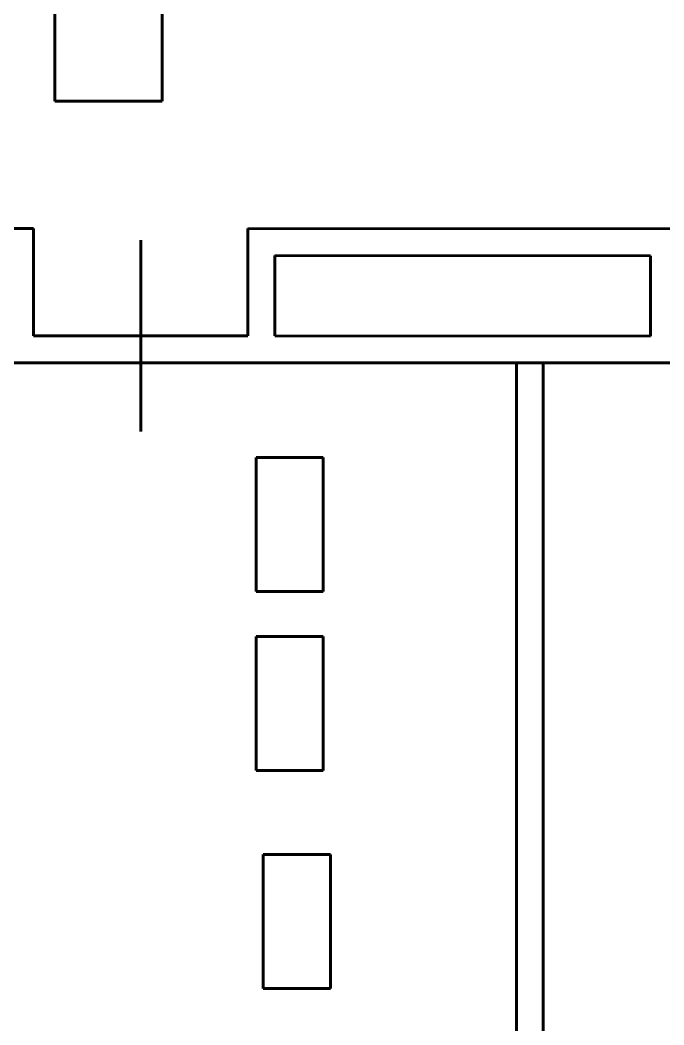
# Model space of a CAD drawing. Extents: x 0 to 297, y 0 to 292.
# Drawn here: x 220.84 to 232.85, y 78.75 to 97.5 of the extents above; entities that cross this region are included whole.
import ezdxf

# ---------------------------------------------------------------- set-up
doc = ezdxf.new("R2010")
doc.units = 0
doc.header["$MEASUREMENT"] = 0
doc.linetypes.add('K5LT_BASIC', pattern=[0])
doc.layers.add('Системный слой', color=7, linetype='Continuous')

# ---------------------------------------------------------------- blocks, each defined once
blk = doc.blocks.new('*U')
at = {"layer": 'Системный слой', "linetype": 'K5LT_BASIC', "lineweight": 60}
for p, q in [((221.494, 97.99), (221.494, 95.99)), ((223.494, 95.99), (223.494, 97.99)), ((221.494, 95.99), (223.494, 95.99)), ((226.497, 89.341), (225.247, 89.341)), ((225.247, 89.341), (225.247, 86.841)), ((226.497, 86.841), (226.497, 89.341)), ((225.247, 86.841), (226.497, 86.841)), ((226.497, 86.001), (225.247, 86.001)), ((225.247, 86.001), (225.247, 83.501)), ((226.497, 83.501), (226.497, 86.001)), ((225.247, 83.501), (226.497, 83.501)), ((226.63, 81.932), (225.38, 81.932)), ((225.38, 81.932), (225.38, 79.432)), ((226.63, 79.432), (226.63, 81.932)), ((225.38, 79.432), (226.63, 79.432))]:
    blk.add_line(p, q, dxfattribs=at)

msp = doc.modelspace()

# ---------------------------------------------------------------- linework, layer by layer
at = {"layer": 'Системный слой', "linetype": 'K5LT_BASIC', "lineweight": 60}
for p, q in [((207.1, 93.606), (221.094, 93.612)), ((221.094, 93.612), (221.094, 91.612)), ((225.094, 93.612), (225.094, 91.612)), ((225.094, 93.612), (233.1, 93.606)), ((223.094, 93.398), (223.094, 89.826)), ((225.594, 93.112), (225.594, 91.612)), ((225.594, 93.112), (232.6, 93.106)), ((232.6, 93.106), (232.6, 91.606)), ((221.094, 91.612), (225.094, 91.612)), ((225.094, 91.612), (221.094, 91.612)), ((225.594, 91.612), (232.6, 91.606)), ((246.35, 91.106), (174.6, 91.106)), ((222.1, 91.106), (198.6, 91.106)), ((222.6, 91.106), (246.35, 91.106)), ((246.35, 91.106), (222.6, 91.106)), ((230.1, 71.106), (230.1, 91.106)), ((230.6, 71.106), (230.6, 91.106)), ((230.1, 84.106), (230.1, 71.106)), ((230.6, 71.106), (230.6, 84.106))]:
    msp.add_line(p, q, dxfattribs=at)

# ---------------------------------------------------------------- block references
at = {"layer": 'Системный слой'}
msp.add_blockref('*U', (0, 0), dxfattribs=at)
msp.add_blockref('*U', (0, 0), dxfattribs=at)
msp.add_blockref('*U', (0, 0), dxfattribs=at)
msp.add_blockref('*U', (0, 0), dxfattribs=at)
msp.add_blockref('*U', (0, 0), dxfattribs=at)
msp.add_blockref('*U', (0, 0), dxfattribs=at)
msp.add_blockref('*U', (0, 0), dxfattribs=at)
msp.add_blockref('*U', (0, 0), dxfattribs=at)
msp.add_blockref('*U', (0, 0), dxfattribs=at)
msp.add_blockref('*U', (0, 0), dxfattribs=at)
msp.add_blockref('*U', (0, 0), dxfattribs=at)
msp.add_blockref('*U', (0, 0), dxfattribs=at)
msp.add_blockref('*U', (0, 0), dxfattribs=at)
msp.add_blockref('*U', (0, 0), dxfattribs=at)
msp.add_blockref('*U', (0, 0), dxfattribs=at)
msp.add_blockref('*U', (0, 0), dxfattribs=at)
msp.add_blockref('*U', (0, 0), dxfattribs=at)
msp.add_blockref('*U', (0, 0), dxfattribs=at)
msp.add_blockref('*U', (0, 0), dxfattribs=at)
msp.add_blockref('*U', (0, 0), dxfattribs=at)
msp.add_blockref('*U', (0, 0), dxfattribs=at)
msp.add_blockref('*U', (0, 0), dxfattribs=at)
msp.add_blockref('*U', (0, 0), dxfattribs=at)
msp.add_blockref('*U', (0, 0), dxfattribs=at)
msp.add_blockref('*U', (0, 0), dxfattribs=at)
msp.add_blockref('*U', (0, 0), dxfattribs=at)
msp.add_blockref('*U', (0, 0), dxfattribs=at)
msp.add_blockref('*U', (0, 0), dxfattribs=at)
msp.add_blockref('*U', (0, 0), dxfattribs=at)
msp.add_blockref('*U', (0, 0), dxfattribs=at)
msp.add_blockref('*U', (0, 0), dxfattribs=at)
msp.add_blockref('*U', (0, 0), dxfattribs=at)
msp.add_blockref('*U', (0, 0), dxfattribs=at)
msp.add_blockref('*U', (0, 0), dxfattribs=at)
msp.add_blockref('*U', (0, 0), dxfattribs=at)
msp.add_blockref('*U', (0, 0), dxfattribs=at)
msp.add_blockref('*U', (0, 0), dxfattribs=at)
msp.add_blockref('*U', (0, 0), dxfattribs=at)
msp.add_blockref('*U', (0, 0), dxfattribs=at)
msp.add_blockref('*U', (0, 0), dxfattribs=at)
msp.add_blockref('*U', (0, 0), dxfattribs=at)
msp.add_blockref('*U', (0, 0), dxfattribs=at)
msp.add_blockref('*U', (0, 0), dxfattribs=at)
msp.add_blockref('*U', (0, 0), dxfattribs=at)
msp.add_blockref('*U', (0, 0), dxfattribs=at)
msp.add_blockref('*U', (0, 0), dxfattribs=at)
msp.add_blockref('*U', (0, 0), dxfattribs=at)
msp.add_blockref('*U', (0, 0), dxfattribs=at)
msp.add_blockref('*U', (0, 0), dxfattribs=at)
msp.add_blockref('*U', (0, 0), dxfattribs=at)
msp.add_blockref('*U', (0, 0), dxfattribs=at)
msp.add_blockref('*U', (0, 0), dxfattribs=at)
msp.add_blockref('*U', (0, 0), dxfattribs=at)
msp.add_blockref('*U', (0, 0), dxfattribs=at)
msp.add_blockref('*U', (0, 0), dxfattribs=at)
msp.add_blockref('*U', (0, 0), dxfattribs=at)
msp.add_blockref('*U', (0, 0), dxfattribs=at)
msp.add_blockref('*U', (0, 0), dxfattribs=at)
msp.add_blockref('*U', (0, 0), dxfattribs=at)
msp.add_blockref('*U', (0, 0), dxfattribs=at)
msp.add_blockref('*U', (0, 0), dxfattribs=at)
msp.add_blockref('*U', (0, 0), dxfattribs=at)
msp.add_blockref('*U', (0, 0), dxfattribs=at)
msp.add_blockref('*U', (0, 0), dxfattribs=at)
msp.add_blockref('*U', (0, 0), dxfattribs=at)
msp.add_blockref('*U', (0, 0), dxfattribs=at)
msp.add_blockref('*U', (0, 0), dxfattribs=at)
msp.add_blockref('*U', (0, 0), dxfattribs=at)
msp.add_blockref('*U', (0, 0), dxfattribs=at)
msp.add_blockref('*U', (0, 0), dxfattribs=at)
msp.add_blockref('*U', (0, 0), dxfattribs=at)
msp.add_blockref('*U', (0, 0), dxfattribs=at)
msp.add_blockref('*U', (0, 0), dxfattribs=at)
msp.add_blockref('*U', (0, 0), dxfattribs=at)
msp.add_blockref('*U', (0, 0), dxfattribs=at)
msp.add_blockref('*U', (0, 0), dxfattribs=at)
msp.add_blockref('*U', (0, 0), dxfattribs=at)
msp.add_blockref('*U', (0, 0), dxfattribs=at)
msp.add_blockref('*U', (0, 0), dxfattribs=at)
msp.add_blockref('*U', (0, 0), dxfattribs=at)
msp.add_blockref('*U', (0, 0), dxfattribs=at)
msp.add_blockref('*U', (0, 0), dxfattribs=at)
msp.add_blockref('*U', (0, 0), dxfattribs=at)
msp.add_blockref('*U', (0, 0), dxfattribs=at)
msp.add_blockref('*U', (0, 0), dxfattribs=at)
msp.add_blockref('*U', (0, 0), dxfattribs=at)
msp.add_blockref('*U', (0, 0), dxfattribs=at)
msp.add_blockref('*U', (0, 0), dxfattribs=at)
msp.add_blockref('*U', (0, 0), dxfattribs=at)
msp.add_blockref('*U', (0, 0), dxfattribs=at)
msp.add_blockref('*U', (0, 0), dxfattribs=at)
msp.add_blockref('*U', (0, 0), dxfattribs=at)
msp.add_blockref('*U', (0, 0), dxfattribs=at)
msp.add_blockref('*U', (0, 0), dxfattribs=at)
msp.add_blockref('*U', (0, 0), dxfattribs=at)
msp.add_blockref('*U', (0, 0), dxfattribs=at)
msp.add_blockref('*U', (0, 0), dxfattribs=at)
msp.add_blockref('*U', (0, 0), dxfattribs=at)
msp.add_blockref('*U', (0, 0), dxfattribs=at)
msp.add_blockref('*U', (0, 0), dxfattribs=at)
msp.add_blockref('*U', (0, 0), dxfattribs=at)
msp.add_blockref('*U', (0, 0), dxfattribs=at)
msp.add_blockref('*U', (0, 0), dxfattribs=at)
msp.add_blockref('*U', (0, 0), dxfattribs=at)
msp.add_blockref('*U', (0, 0), dxfattribs=at)
msp.add_blockref('*U', (0, 0), dxfattribs=at)
msp.add_blockref('*U', (0, 0), dxfattribs=at)
msp.add_blockref('*U', (0, 0), dxfattribs=at)
msp.add_blockref('*U', (0, 0), dxfattribs=at)
msp.add_blockref('*U', (0, 0), dxfattribs=at)
msp.add_blockref('*U', (0, 0), dxfattribs=at)
msp.add_blockref('*U', (0, 0), dxfattribs=at)
msp.add_blockref('*U', (0, 0), dxfattribs=at)
msp.add_blockref('*U', (0, 0), dxfattribs=at)
msp.add_blockref('*U', (0, 0), dxfattribs=at)
msp.add_blockref('*U', (0, 0), dxfattribs=at)
msp.add_blockref('*U', (0, 0), dxfattribs=at)
msp.add_blockref('*U', (0, 0), dxfattribs=at)
msp.add_blockref('*U', (0, 0), dxfattribs=at)
msp.add_blockref('*U', (0, 0), dxfattribs=at)
msp.add_blockref('*U', (0, 0), dxfattribs=at)
msp.add_blockref('*U', (0, 0), dxfattribs=at)
msp.add_blockref('*U', (0, 0), dxfattribs=at)
msp.add_blockref('*U', (0, 0), dxfattribs=at)
msp.add_blockref('*U', (0, 0), dxfattribs=at)
msp.add_blockref('*U', (0, 0), dxfattribs=at)
msp.add_blockref('*U', (0, 0), dxfattribs=at)
msp.add_blockref('*U', (0, 0), dxfattribs=at)
msp.add_blockref('*U', (0, 0), dxfattribs=at)
msp.add_blockref('*U', (0, 0), dxfattribs=at)
msp.add_blockref('*U', (0, 0), dxfattribs=at)
msp.add_blockref('*U', (0, 0), dxfattribs=at)
msp.add_blockref('*U', (0, 0), dxfattribs=at)
msp.add_blockref('*U', (0, 0), dxfattribs=at)
msp.add_blockref('*U', (0, 0), dxfattribs=at)
msp.add_blockref('*U', (0, 0), dxfattribs=at)
msp.add_blockref('*U', (0, 0), dxfattribs=at)
msp.add_blockref('*U', (0, 0), dxfattribs=at)
msp.add_blockref('*U', (0, 0), dxfattribs=at)
msp.add_blockref('*U', (0, 0), dxfattribs=at)
msp.add_blockref('*U', (0, 0), dxfattribs=at)
msp.add_blockref('*U', (0, 0), dxfattribs=at)
msp.add_blockref('*U', (0, 0), dxfattribs=at)
msp.add_blockref('*U', (0, 0), dxfattribs=at)
msp.add_blockref('*U', (0, 0), dxfattribs=at)
msp.add_blockref('*U', (0, 0), dxfattribs=at)
msp.add_blockref('*U', (0, 0), dxfattribs=at)
msp.add_blockref('*U', (0, 0), dxfattribs=at)
msp.add_blockref('*U', (0, 0), dxfattribs=at)
msp.add_blockref('*U', (0, 0), dxfattribs=at)
msp.add_blockref('*U', (0, 0), dxfattribs=at)
msp.add_blockref('*U', (0, 0), dxfattribs=at)
msp.add_blockref('*U', (0, 0), dxfattribs=at)
msp.add_blockref('*U', (0, 0), dxfattribs=at)
msp.add_blockref('*U', (0, 0), dxfattribs=at)
msp.add_blockref('*U', (0, 0), dxfattribs=at)
msp.add_blockref('*U', (0, 0), dxfattribs=at)
msp.add_blockref('*U', (0, 0), dxfattribs=at)
msp.add_blockref('*U', (0, 0), dxfattribs=at)
msp.add_blockref('*U', (0, 0), dxfattribs=at)
msp.add_blockref('*U', (0, 0), dxfattribs=at)
msp.add_blockref('*U', (0, 0), dxfattribs=at)
msp.add_blockref('*U', (0, 0), dxfattribs=at)
msp.add_blockref('*U', (0, 0), dxfattribs=at)
msp.add_blockref('*U', (0, 0), dxfattribs=at)
msp.add_blockref('*U', (0, 0), dxfattribs=at)
msp.add_blockref('*U', (0, 0), dxfattribs=at)
msp.add_blockref('*U', (0, 0), dxfattribs=at)
msp.add_blockref('*U', (0, 0), dxfattribs=at)
msp.add_blockref('*U', (0, 0), dxfattribs=at)
msp.add_blockref('*U', (0, 0), dxfattribs=at)
msp.add_blockref('*U', (0, 0), dxfattribs=at)
msp.add_blockref('*U', (0, 0), dxfattribs=at)
msp.add_blockref('*U', (0, 0), dxfattribs=at)
msp.add_blockref('*U', (0, 0), dxfattribs=at)
msp.add_blockref('*U', (0, 0), dxfattribs=at)
msp.add_blockref('*U', (0, 0), dxfattribs=at)
msp.add_blockref('*U', (0, 0), dxfattribs=at)
msp.add_blockref('*U', (0, 0), dxfattribs=at)
msp.add_blockref('*U', (0, 0), dxfattribs=at)
msp.add_blockref('*U', (0, 0), dxfattribs=at)
msp.add_blockref('*U', (0, 0), dxfattribs=at)
msp.add_blockref('*U', (0, 0), dxfattribs=at)
msp.add_blockref('*U', (0, 0), dxfattribs=at)
msp.add_blockref('*U', (0, 0), dxfattribs=at)
msp.add_blockref('*U', (0, 0), dxfattribs=at)
msp.add_blockref('*U', (0, 0), dxfattribs=at)
msp.add_blockref('*U', (0, 0), dxfattribs=at)
msp.add_blockref('*U', (0, 0), dxfattribs=at)
msp.add_blockref('*U', (0, 0), dxfattribs=at)
msp.add_blockref('*U', (0, 0), dxfattribs=at)
msp.add_blockref('*U', (0, 0), dxfattribs=at)
msp.add_blockref('*U', (0, 0), dxfattribs=at)
msp.add_blockref('*U', (0, 0), dxfattribs=at)
msp.add_blockref('*U', (0, 0), dxfattribs=at)
msp.add_blockref('*U', (0, 0), dxfattribs=at)
msp.add_blockref('*U', (0, 0), dxfattribs=at)
msp.add_blockref('*U', (0, 0), dxfattribs=at)
msp.add_blockref('*U', (0, 0), dxfattribs=at)
msp.add_blockref('*U', (0, 0), dxfattribs=at)
msp.add_blockref('*U', (0, 0), dxfattribs=at)
msp.add_blockref('*U', (0, 0), dxfattribs=at)
msp.add_blockref('*U', (0, 0), dxfattribs=at)
msp.add_blockref('*U', (0, 0), dxfattribs=at)
msp.add_blockref('*U', (0, 0), dxfattribs=at)
msp.add_blockref('*U', (0, 0), dxfattribs=at)
msp.add_blockref('*U', (0, 0), dxfattribs=at)
msp.add_blockref('*U', (0, 0), dxfattribs=at)
msp.add_blockref('*U', (0, 0), dxfattribs=at)
msp.add_blockref('*U', (0, 0), dxfattribs=at)
msp.add_blockref('*U', (0, 0), dxfattribs=at)
msp.add_blockref('*U', (0, 0), dxfattribs=at)
msp.add_blockref('*U', (0, 0), dxfattribs=at)
msp.add_blockref('*U', (0, 0), dxfattribs=at)
msp.add_blockref('*U', (0, 0), dxfattribs=at)
msp.add_blockref('*U', (0, 0), dxfattribs=at)
msp.add_blockref('*U', (0, 0), dxfattribs=at)
msp.add_blockref('*U', (0, 0), dxfattribs=at)
msp.add_blockref('*U', (0, 0), dxfattribs=at)
msp.add_blockref('*U', (0, 0), dxfattribs=at)
msp.add_blockref('*U', (0, 0), dxfattribs=at)
msp.add_blockref('*U', (0, 0), dxfattribs=at)
msp.add_blockref('*U', (0, 0), dxfattribs=at)
msp.add_blockref('*U', (0, 0), dxfattribs=at)
msp.add_blockref('*U', (0, 0), dxfattribs=at)
msp.add_blockref('*U', (0, 0), dxfattribs=at)
msp.add_blockref('*U', (0, 0), dxfattribs=at)
msp.add_blockref('*U', (0, 0), dxfattribs=at)
msp.add_blockref('*U', (0, 0), dxfattribs=at)
msp.add_blockref('*U', (0, 0), dxfattribs=at)
msp.add_blockref('*U', (0, 0), dxfattribs=at)
msp.add_blockref('*U', (0, 0), dxfattribs=at)
msp.add_blockref('*U', (0, 0), dxfattribs=at)
msp.add_blockref('*U', (0, 0), dxfattribs=at)
msp.add_blockref('*U', (0, 0), dxfattribs=at)
msp.add_blockref('*U', (0, 0), dxfattribs=at)
msp.add_blockref('*U', (0, 0), dxfattribs=at)
msp.add_blockref('*U', (0, 0), dxfattribs=at)
msp.add_blockref('*U', (0, 0), dxfattribs=at)
msp.add_blockref('*U', (0, 0), dxfattribs=at)
msp.add_blockref('*U', (0, 0), dxfattribs=at)
msp.add_blockref('*U', (0, 0), dxfattribs=at)
msp.add_blockref('*U', (0, 0), dxfattribs=at)
msp.add_blockref('*U', (0, 0), dxfattribs=at)
msp.add_blockref('*U', (0, 0), dxfattribs=at)
msp.add_blockref('*U', (0, 0), dxfattribs=at)
msp.add_blockref('*U', (0, 0), dxfattribs=at)
msp.add_blockref('*U', (0, 0), dxfattribs=at)
msp.add_blockref('*U', (0, 0), dxfattribs=at)
msp.add_blockref('*U', (0, 0), dxfattribs=at)
msp.add_blockref('*U', (0, 0), dxfattribs=at)
msp.add_blockref('*U', (0, 0), dxfattribs=at)
msp.add_blockref('*U', (0, 0), dxfattribs=at)
msp.add_blockref('*U', (0, 0), dxfattribs=at)
msp.add_blockref('*U', (0, 0), dxfattribs=at)
msp.add_blockref('*U', (0, 0), dxfattribs=at)
msp.add_blockref('*U', (0, 0), dxfattribs=at)
msp.add_blockref('*U', (0, 0), dxfattribs=at)
msp.add_blockref('*U', (0, 0), dxfattribs=at)
msp.add_blockref('*U', (0, 0), dxfattribs=at)
msp.add_blockref('*U', (0, 0), dxfattribs=at)
msp.add_blockref('*U', (0, 0), dxfattribs=at)
msp.add_blockref('*U', (0, 0), dxfattribs=at)
msp.add_blockref('*U', (0, 0), dxfattribs=at)
msp.add_blockref('*U', (0, 0), dxfattribs=at)
msp.add_blockref('*U', (0, 0), dxfattribs=at)
msp.add_blockref('*U', (0, 0), dxfattribs=at)
msp.add_blockref('*U', (0, 0), dxfattribs=at)
msp.add_blockref('*U', (0, 0), dxfattribs=at)
msp.add_blockref('*U', (0, 0), dxfattribs=at)
msp.add_blockref('*U', (0, 0), dxfattribs=at)
msp.add_blockref('*U', (0, 0), dxfattribs=at)
msp.add_blockref('*U', (0, 0), dxfattribs=at)
msp.add_blockref('*U', (0, 0), dxfattribs=at)
msp.add_blockref('*U', (0, 0), dxfattribs=at)
msp.add_blockref('*U', (0, 0), dxfattribs=at)
msp.add_blockref('*U', (0, 0), dxfattribs=at)
msp.add_blockref('*U', (0, 0), dxfattribs=at)
msp.add_blockref('*U', (0, 0), dxfattribs=at)
msp.add_blockref('*U', (0, 0), dxfattribs=at)
msp.add_blockref('*U', (0, 0), dxfattribs=at)
msp.add_blockref('*U', (0, 0), dxfattribs=at)
msp.add_blockref('*U', (0, 0), dxfattribs=at)
msp.add_blockref('*U', (0, 0), dxfattribs=at)
msp.add_blockref('*U', (0, 0), dxfattribs=at)
msp.add_blockref('*U', (0, 0), dxfattribs=at)
msp.add_blockref('*U', (0, 0), dxfattribs=at)
msp.add_blockref('*U', (0, 0), dxfattribs=at)
msp.add_blockref('*U', (0, 0), dxfattribs=at)
msp.add_blockref('*U', (0, 0), dxfattribs=at)
msp.add_blockref('*U', (0, 0), dxfattribs=at)
msp.add_blockref('*U', (0, 0), dxfattribs=at)
msp.add_blockref('*U', (0, 0), dxfattribs=at)
msp.add_blockref('*U', (0, 0), dxfattribs=at)
msp.add_blockref('*U', (0, 0), dxfattribs=at)
msp.add_blockref('*U', (0, 0), dxfattribs=at)
msp.add_blockref('*U', (0, 0), dxfattribs=at)
msp.add_blockref('*U', (0, 0), dxfattribs=at)
msp.add_blockref('*U', (0, 0), dxfattribs=at)
msp.add_blockref('*U', (0, 0), dxfattribs=at)
msp.add_blockref('*U', (0, 0), dxfattribs=at)
msp.add_blockref('*U', (0, 0), dxfattribs=at)
msp.add_blockref('*U', (0, 0), dxfattribs=at)
msp.add_blockref('*U', (0, 0), dxfattribs=at)
msp.add_blockref('*U', (0, 0), dxfattribs=at)

doc.saveas('drawing.dxf')
